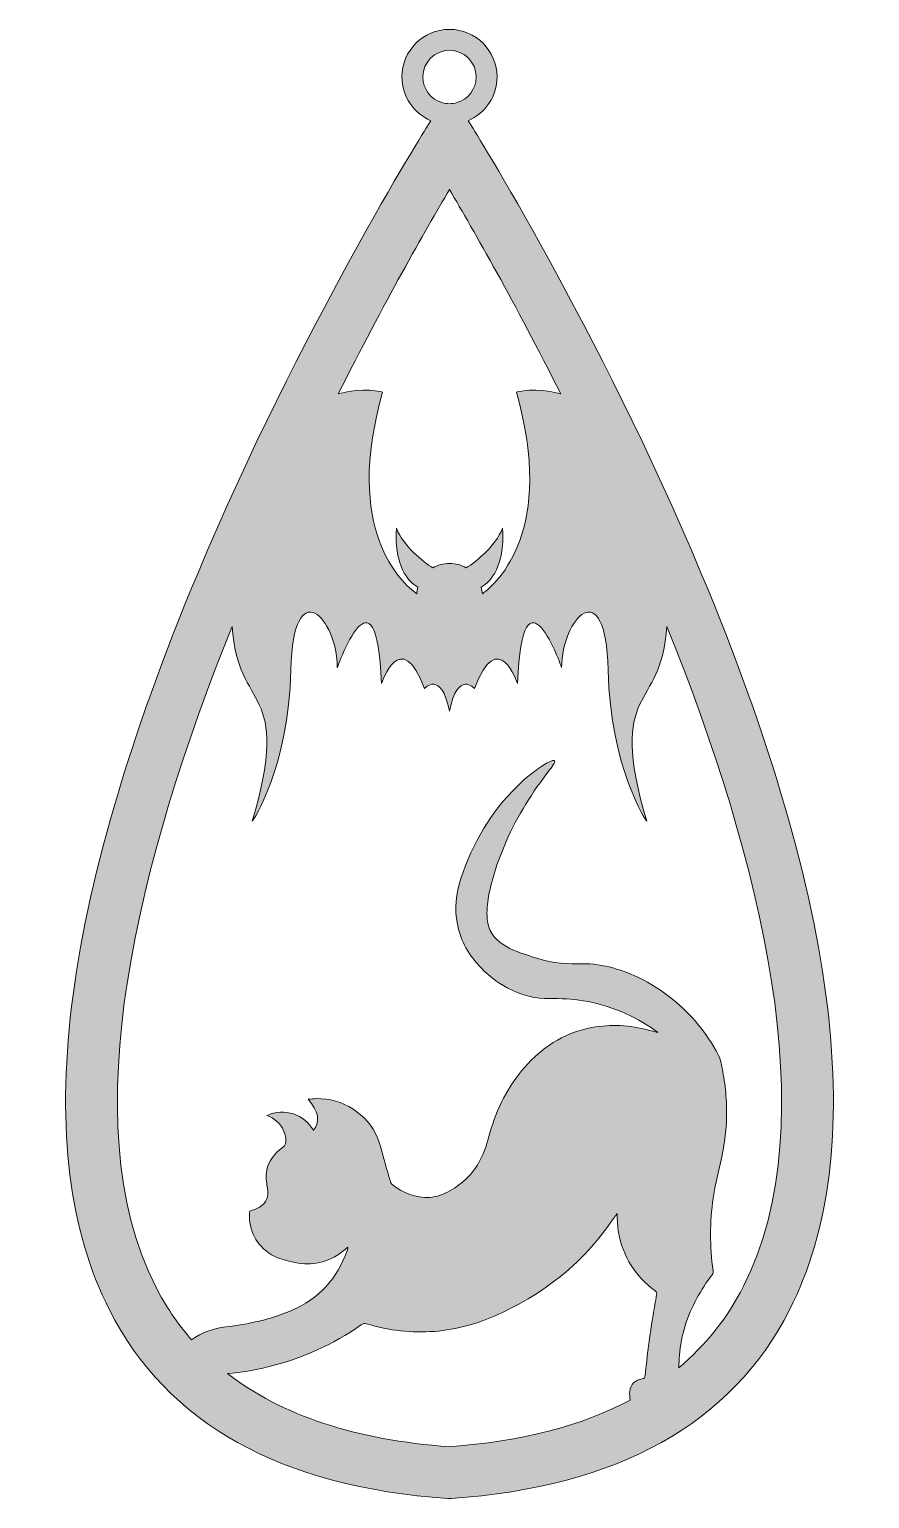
# Model space of a CAD drawing. Extents: x 723 to 2278, y -2859 to -141.
import ezdxf

# ---------------------------------------------------------------- set-up
doc = ezdxf.new("R2010")
doc.units = 0
doc.header["$MEASUREMENT"] = 0
doc.layers.add('Layer 1', color=7, linetype='Continuous')

msp = doc.modelspace()

# ---------------------------------------------------------------- hatches: boundary and pattern name
at = {"layer": 'Layer 1', "true_color": 0x6870b5}
h = msp.add_hatch(color=173, dxfattribs=at)
h.dxf.hatch_style = 2
edge = h.paths.add_edge_path()
edge.add_spline(control_points=[(1965.8, -1146), (1777.1, -695.7), (1543.3, -322.8), (1540.9, -319.2), (1540.9, -319.2), (1535, -309.8), (1535, -309.8), (1566.3, -296.3), (1588.4, -265.2), (1588.4, -228.8), (1588.4, -180.3), (1549, -140.9), (1500.4, -140.9), (1451.8, -140.9), (1412.4, -180.3), (1412.4, -228.8), (1412.4, -265.2), (1434.5, -296.3), (1465.8, -309.8), (1465.8, -309.8), (1459.9, -319.2), (1459.9, -319.2), (1457.6, -322.8), (1223.8, -695.7), (1035.1, -1146), (778.2, -1759.2), (723, -2217.8), (871, -2509.2), (977.9, -2719.6), (1188.5, -2837.1), (1497.1, -2858.4), (1497.1, -2858.4), (1500.4, -2858.6), (1500.4, -2858.6), (1500.4, -2858.6), (1503.8, -2858.4), (1503.8, -2858.4), (1812.3, -2837.1), (2023, -2719.6), (2129.8, -2509.2), (2277.9, -2217.8), (2222.7, -1759.2), (1965.8, -1146)], knot_values=[0, 0, 0, 0, 1, 1, 1, 2, 2, 2, 3, 3, 3, 4, 4, 4, 5, 5, 5, 6, 6, 6, 7, 7, 7, 8, 8, 8, 9, 9, 9, 10, 10, 10, 11, 11, 11, 12, 12, 12, 13, 13, 13, 14, 14, 14, 14], degree=3, periodic=1)
edge = h.paths.add_edge_path()
edge.add_spline(control_points=[(1451.1, -228.8), (1451.1, -201.6), (1473.2, -179.5), (1500.4, -179.5), (1527.7, -179.5), (1549.8, -201.6), (1549.8, -228.8), (1549.8, -251.5), (1534.7, -270.5), (1513.9, -276.4), (1509.6, -277.6), (1505.1, -278.3), (1500.4, -278.3), (1495.7, -278.3), (1491.2, -277.6), (1486.9, -276.4), (1466.2, -270.5), (1451.1, -251.5), (1451.1, -228.8)], knot_values=[0, 0, 0, 0, 1, 1, 1, 2, 2, 2, 3, 3, 3, 4, 4, 4, 5, 5, 5, 6, 6, 6, 6], degree=3, periodic=1)
edge = h.paths.add_edge_path()
edge.add_spline(control_points=[(1500.4, -437.3), (1545.1, -513), (1621.9, -647.4), (1706.4, -814.9), (1660.2, -802.2), (1624.2, -811.7), (1624.2, -811.7), (1696.8, -1066.7), (1589.9, -1163.9), (1561.3, -1184.7), (1561, -1180.5), (1560.2, -1176.4), (1559.1, -1172.5), (1569.5, -1167), (1579.1, -1157.4), (1587.2, -1140.4), (1603.7, -1105.8), (1598.6, -1063.7), (1598.6, -1063.7), (1585.1, -1097.8), (1550.2, -1124.6), (1531.5, -1137.1), (1522.4, -1131.7), (1511.9, -1128.6), (1500.6, -1128.6), (1489.2, -1128.6), (1478.6, -1131.7), (1469.5, -1137.1), (1450.8, -1124.7), (1415.8, -1097.8), (1402.3, -1063.7), (1402.3, -1063.7), (1397.2, -1105.8), (1413.7, -1140.4), (1421.8, -1157.5), (1431.5, -1167.2), (1442, -1172.6), (1440.9, -1176.5), (1440.1, -1180.6), (1439.8, -1184.9), (1411.6, -1164.5), (1303.8, -1067.4), (1376.7, -811.7), (1376.7, -811.7), (1340.7, -802.2), (1294.5, -814.9), (1378.9, -647.4), (1455.7, -513), (1500.4, -437.3)], knot_values=[0, 0, 0, 0, 1, 1, 1, 2, 2, 2, 3, 3, 3, 4, 4, 4, 5, 5, 5, 6, 6, 6, 7, 7, 7, 8, 8, 8, 9, 9, 9, 10, 10, 10, 11, 11, 11, 12, 12, 12, 13, 13, 13, 14, 14, 14, 15, 15, 15, 16, 16, 16, 16], degree=3, periodic=1)
edge = h.paths.add_edge_path()
edge.add_spline(control_points=[(1500.4, -2762.6), (1327.1, -2750.2), (1189.9, -2704.8), (1089.8, -2627.2), (1114.9, -2625.1), (1139.7, -2621), (1164.2, -2615), (1226.8, -2599.8), (1284.4, -2573.9), (1337.2, -2537.1), (1340.2, -2535), (1342.8, -2533.6), (1346.8, -2535), (1367.4, -2541.7), (1388.5, -2545.8), (1409.9, -2548.2), (1451.9, -2552.8), (1493.3, -2549.6), (1534.1, -2538.5), (1569.1, -2529), (1601.6, -2513.8), (1633.2, -2496.3), (1702.2, -2458.1), (1759, -2406.6), (1803.2, -2341.3), (1805.3, -2338.2), (1807.8, -2335.3), (1810.7, -2331.4), (1811, -2343.9), (1811.3, -2355.3), (1813.4, -2366.4), (1821.6, -2411.4), (1844.3, -2447.4), (1881.2, -2474.4), (1883.8, -2476.3), (1884.2, -2478.2), (1883.7, -2481.2), (1881.4, -2493.9), (1879.3, -2506.7), (1877.2, -2519.5), (1871, -2556.5), (1866.2, -2593.7), (1862.5, -2631.1), (1862.1, -2635), (1860.9, -2636.5), (1856.9, -2637), (1844.2, -2638.7), (1835.4, -2647.4), (1834, -2660.2), (1833.4, -2665.8), (1833.9, -2671.1), (1834.9, -2676.3), (1744.9, -2724.2), (1633.3, -2753.1), (1500.4, -2762.6)], knot_values=[0, 0, 0, 0, 1, 1, 1, 2, 2, 2, 3, 3, 3, 4, 4, 4, 5, 5, 5, 6, 6, 6, 7, 7, 7, 8, 8, 8, 9, 9, 9, 10, 10, 10, 11, 11, 11, 12, 12, 12, 13, 13, 13, 14, 14, 14, 15, 15, 15, 16, 16, 16, 17, 17, 17, 18, 18, 18, 18], degree=3, periodic=1)
edge = h.paths.add_edge_path()
edge.add_spline(control_points=[(2044.5, -2465.8), (2014.6, -2524.5), (1974.6, -2574.7), (1924.6, -2616.4), (1924.9, -2608.7), (1925.3, -2601), (1925.9, -2593.4), (1929, -2555.9), (1940.4, -2521), (1958.2, -2488), (1966.5, -2472.8), (1975.9, -2458.2), (1986.5, -2444.4), (1988.3, -2442.1), (1988.7, -2439.9), (1988.2, -2437), (1982.1, -2392.2), (1981.8, -2347.4), (1988.4, -2302.6), (1992.8, -2273.3), (2000.9, -2244.7), (2006.4, -2215.7), (2009.2, -2200.8), (2011.2, -2185.8), (2012.2, -2170.6), (2012.3, -2168.7), (2012.8, -2166.7), (2013.1, -2164.7), (2013.1, -2150.6), (2013.1, -2136.4), (2013.1, -2122.3), (2012.8, -2121.1), (2012.3, -2120), (2012.3, -2118.9), (2011.5, -2103.7), (2009.7, -2088.7), (2006.9, -2073.8), (2004.6, -2061.6), (2003.7, -2049), (1997.8, -2037.7), (1976.7, -1997.6), (1948.4, -1963.4), (1913.2, -1934.8), (1893.7, -1918.9), (1872.7, -1905.7), (1850.3, -1894.9), (1815, -1877.9), (1777.8, -1867.8), (1738.2, -1869.3), (1709, -1870.3), (1680.9, -1865.7), (1653.3, -1856.4), (1634.8, -1850.2), (1616, -1844.7), (1599.6, -1833.6), (1582.9, -1822.3), (1571.8, -1807.3), (1570.2, -1786.5), (1569.2, -1772.3), (1570.2, -1758.3), (1572.8, -1744.3), (1579.3, -1709.2), (1591.2, -1675.8), (1605.3, -1643.1), (1626.1, -1595.1), (1654.1, -1551.4), (1686.2, -1510.2), (1689.1, -1506.5), (1691.6, -1502.5), (1694.1, -1498.5), (1695, -1497.2), (1696.4, -1495.5), (1694.9, -1494), (1693.6, -1492.6), (1691.7, -1493.3), (1690.1, -1493.8), (1685.9, -1495.2), (1682, -1497.2), (1678.2, -1499.4), (1659, -1510.8), (1642.1, -1525.1), (1626.1, -1540.6), (1576.6, -1588.6), (1543.1, -1646.6), (1521.3, -1711.6), (1512.1, -1739.1), (1509.4, -1767.5), (1515.2, -1796.2), (1521.4, -1827.5), (1536.5, -1854.3), (1558.8, -1876.8), (1593.7, -1912), (1634.8, -1933.5), (1685.6, -1933.6), (1706.3, -1933.6), (1727.1, -1934.2), (1747.6, -1937.6), (1796.6, -1945.7), (1841.1, -1964.8), (1881.8, -1993), (1883.2, -1994), (1884.5, -1995.1), (1885.9, -1996.1), (1877.7, -1994.5), (1870, -1992.3), (1862.2, -1990.4), (1827.4, -1982.1), (1792.5, -1980.8), (1757.5, -1988.5), (1709.9, -1999), (1671.3, -2024.7), (1639.5, -2060.9), (1608.5, -2096.2), (1587.7, -2137), (1575.3, -2182.2), (1570.5, -2199.7), (1565.3, -2217.2), (1556.8, -2233.3), (1544, -2257.7), (1524.7, -2275.8), (1500.9, -2289.4), (1489.4, -2295.9), (1477.1, -2300.4), (1463.8, -2301.3), (1437.3, -2303), (1414.7, -2293.5), (1394.3, -2277.4), (1392.5, -2276), (1391.6, -2274.2), (1391, -2272), (1387.4, -2259.2), (1383.7, -2246.4), (1380, -2233.7), (1375.9, -2219.4), (1373.1, -2204.7), (1367.3, -2191.2), (1348.5, -2146.6), (1302.5, -2117.6), (1254.2, -2118.7), (1249.2, -2118.8), (1244.3, -2119.3), (1238.7, -2119.7), (1258.2, -2141.2), (1261.7, -2160.9), (1248.9, -2177.1), (1239.9, -2162.7), (1227.8, -2152.1), (1211.5, -2147), (1195.2, -2141.8), (1179.2, -2143.1), (1162.6, -2149.7), (1164.2, -2150.5), (1164.9, -2150.9), (1165.6, -2151.2), (1184.3, -2159.1), (1194.8, -2173.1), (1197.6, -2193.2), (1198.6, -2200.2), (1197.3, -2204.9), (1191.1, -2209.5), (1176.9, -2220), (1166, -2233.3), (1162.2, -2251.3), (1159.9, -2262.1), (1161.6, -2272.8), (1163.4, -2283.4), (1166.2, -2300.5), (1161.7, -2311.9), (1148.9, -2319.6), (1144.1, -2322.5), (1138.9, -2324.5), (1133.5, -2325.7), (1131.2, -2326.2), (1130.1, -2327.2), (1130.1, -2329.8), (1129.3, -2363.2), (1142.1, -2389.5), (1171, -2407.4), (1180.9, -2413.5), (1192.2, -2415.8), (1203.1, -2419.1), (1234.3, -2428.5), (1264, -2425.3), (1292.1, -2408.7), (1299.3, -2404.5), (1305.7, -2399.1), (1312.2, -2393.4), (1312.8, -2396.2), (1311.5, -2398.2), (1310.8, -2400.2), (1292.8, -2452.1), (1258.4, -2488.9), (1208, -2510.5), (1169.2, -2527.1), (1128.3, -2536), (1086.5, -2540.9), (1063.1, -2543.7), (1042, -2551.6), (1023.2, -2564.6), (997.1, -2535), (974.8, -2502.1), (956.4, -2465.9), (801.6, -2161.1), (925.4, -1673.6), (1098.2, -1245.4), (1108.1, -1405.8), (1210.1, -1351.9), (1135.6, -1605.7), (1135.6, -1605.7), (1202.7, -1508.2), (1206.9, -1325.7), (1211.1, -1143.3), (1292.8, -1230.3), (1292.8, -1321.5), (1292.8, -1321.5), (1365.2, -1116), (1374.6, -1350.9), (1374.6, -1350.9), (1410.3, -1242.9), (1454.3, -1360.3), (1454.3, -1360.3), (1484.7, -1324.7), (1500.4, -1402.3), (1516.2, -1324.7), (1546.6, -1360.3), (1546.6, -1360.3), (1590.6, -1242.9), (1626.3, -1350.9), (1626.3, -1350.9), (1635.7, -1116), (1708, -1321.5), (1708, -1321.5), (1708, -1230.3), (1789.8, -1143.3), (1794, -1325.7), (1798.2, -1508.2), (1865.3, -1605.7), (1865.3, -1605.7), (1790.7, -1351.8), (1892.8, -1405.8), (1902.7, -1245.2), (2075.5, -1673.4), (2199.3, -2160.9), (2044.5, -2465.8)], knot_values=[0, 0, 0, 0, 1, 1, 1, 2, 2, 2, 3, 3, 3, 4, 4, 4, 5, 5, 5, 6, 6, 6, 7, 7, 7, 8, 8, 8, 9, 9, 9, 10, 10, 10, 11, 11, 11, 12, 12, 12, 13, 13, 13, 14, 14, 14, 15, 15, 15, 16, 16, 16, 17, 17, 17, 18, 18, 18, 19, 19, 19, 20, 20, 20, 21, 21, 21, 22, 22, 22, 23, 23, 23, 24, 24, 24, 25, 25, 25, 26, 26, 26, 27, 27, 27, 28, 28, 28, 29, 29, 29, 30, 30, 30, 31, 31, 31, 32, 32, 32, 33, 33, 33, 34, 34, 34, 35, 35, 35, 36, 36, 36, 37, 37, 37, 38, 38, 38, 39, 39, 39, 40, 40, 40, 41, 41, 41, 42, 42, 42, 43, 43, 43, 44, 44, 44, 45, 45, 45, 46, 46, 46, 47, 47, 47, 48, 48, 48, 49, 49, 49, 50, 50, 50, 51, 51, 51, 52, 52, 52, 53, 53, 53, 54, 54, 54, 55, 55, 55, 56, 56, 56, 57, 57, 57, 58, 58, 58, 59, 59, 59, 60, 60, 60, 61, 61, 61, 62, 62, 62, 63, 63, 63, 64, 64, 64, 65, 65, 65, 66, 66, 66, 67, 67, 67, 68, 68, 68, 69, 69, 69, 70, 70, 70, 71, 71, 71, 72, 72, 72, 73, 73, 73, 74, 74, 74, 75, 75, 75, 76, 76, 76, 77, 77, 77, 78, 78, 78, 79, 79, 79, 80, 80, 80, 81, 81, 81, 81], degree=3, periodic=1)

# ---------------------------------------------------------------- linework, layer by layer
at = {"layer": 'Layer 1', "lineweight": 0}
for points, knots in [([(1965.8, -1146), (1777.1, -695.7), (1543.3, -322.8), (1540.9, -319.2), (1540.9, -319.2), (1535, -309.8), (1535, -309.8), (1566.3, -296.3), (1588.4, -265.2), (1588.4, -228.8), (1588.4, -180.3), (1549, -140.9), (1500.4, -140.9), (1451.8, -140.9), (1412.4, -180.3), (1412.4, -228.8), (1412.4, -265.2), (1434.5, -296.3), (1465.8, -309.8), (1465.8, -309.8), (1459.9, -319.2), (1459.9, -319.2), (1457.6, -322.8), (1223.8, -695.7), (1035.1, -1146), (778.2, -1759.2), (723, -2217.8), (871, -2509.2), (977.9, -2719.6), (1188.5, -2837.1), (1497.1, -2858.4), (1497.1, -2858.4), (1500.4, -2858.6), (1500.4, -2858.6), (1500.4, -2858.6), (1503.8, -2858.4), (1503.8, -2858.4), (1812.3, -2837.1), (2023, -2719.6), (2129.8, -2509.2), (2277.9, -2217.8), (2222.7, -1759.2), (1965.8, -1146)], [0, 0, 0, 0, 1, 1, 1, 2, 2, 2, 3, 3, 3, 4, 4, 4, 5, 5, 5, 6, 6, 6, 7, 7, 7, 8, 8, 8, 9, 9, 9, 10, 10, 10, 11, 11, 11, 12, 12, 12, 13, 13, 13, 14, 14, 14, 14]), ([(1451.1, -228.8), (1451.1, -201.6), (1473.2, -179.5), (1500.4, -179.5), (1527.7, -179.5), (1549.8, -201.6), (1549.8, -228.8), (1549.8, -251.5), (1534.7, -270.5), (1513.9, -276.4), (1509.6, -277.6), (1505.1, -278.3), (1500.4, -278.3), (1495.7, -278.3), (1491.2, -277.6), (1486.9, -276.4), (1466.2, -270.5), (1451.1, -251.5), (1451.1, -228.8)], [0, 0, 0, 0, 1, 1, 1, 2, 2, 2, 3, 3, 3, 4, 4, 4, 5, 5, 5, 6, 6, 6, 6]), ([(1500.4, -437.3), (1545.1, -513), (1621.9, -647.4), (1706.4, -814.9), (1660.2, -802.2), (1624.2, -811.7), (1624.2, -811.7), (1696.8, -1066.7), (1589.9, -1163.9), (1561.3, -1184.7), (1561, -1180.5), (1560.2, -1176.4), (1559.1, -1172.5), (1569.5, -1167), (1579.1, -1157.4), (1587.2, -1140.4), (1603.7, -1105.8), (1598.6, -1063.7), (1598.6, -1063.7), (1585.1, -1097.8), (1550.2, -1124.6), (1531.5, -1137.1), (1522.4, -1131.7), (1511.9, -1128.6), (1500.6, -1128.6), (1489.2, -1128.6), (1478.6, -1131.7), (1469.5, -1137.1), (1450.8, -1124.7), (1415.8, -1097.8), (1402.3, -1063.7), (1402.3, -1063.7), (1397.2, -1105.8), (1413.7, -1140.4), (1421.8, -1157.5), (1431.5, -1167.2), (1442, -1172.6), (1440.9, -1176.5), (1440.1, -1180.6), (1439.8, -1184.9), (1411.6, -1164.5), (1303.8, -1067.4), (1376.7, -811.7), (1376.7, -811.7), (1340.7, -802.2), (1294.5, -814.9), (1378.9, -647.4), (1455.7, -513), (1500.4, -437.3)], [0, 0, 0, 0, 1, 1, 1, 2, 2, 2, 3, 3, 3, 4, 4, 4, 5, 5, 5, 6, 6, 6, 7, 7, 7, 8, 8, 8, 9, 9, 9, 10, 10, 10, 11, 11, 11, 12, 12, 12, 13, 13, 13, 14, 14, 14, 15, 15, 15, 16, 16, 16, 16]), ([(2044.5, -2465.8), (2014.6, -2524.5), (1974.6, -2574.7), (1924.6, -2616.4), (1924.9, -2608.7), (1925.3, -2601), (1925.9, -2593.4), (1929, -2555.9), (1940.4, -2521), (1958.2, -2488), (1966.5, -2472.8), (1975.9, -2458.2), (1986.5, -2444.4), (1988.3, -2442.1), (1988.7, -2439.9), (1988.2, -2437), (1982.1, -2392.2), (1981.8, -2347.4), (1988.4, -2302.6), (1992.8, -2273.3), (2000.9, -2244.7), (2006.4, -2215.7), (2009.2, -2200.8), (2011.2, -2185.8), (2012.2, -2170.6), (2012.3, -2168.7), (2012.8, -2166.7), (2013.1, -2164.7), (2013.1, -2150.6), (2013.1, -2136.4), (2013.1, -2122.3), (2012.8, -2121.1), (2012.3, -2120), (2012.3, -2118.9), (2011.5, -2103.7), (2009.7, -2088.7), (2006.9, -2073.8), (2004.6, -2061.6), (2003.7, -2049), (1997.8, -2037.7), (1976.7, -1997.6), (1948.4, -1963.4), (1913.2, -1934.8), (1893.7, -1918.9), (1872.7, -1905.7), (1850.3, -1894.9), (1815, -1877.9), (1777.8, -1867.8), (1738.2, -1869.3), (1709, -1870.3), (1680.9, -1865.7), (1653.3, -1856.4), (1634.8, -1850.2), (1616, -1844.7), (1599.6, -1833.6), (1582.9, -1822.3), (1571.8, -1807.3), (1570.2, -1786.5), (1569.2, -1772.3), (1570.2, -1758.3), (1572.8, -1744.3), (1579.3, -1709.2), (1591.2, -1675.8), (1605.3, -1643.1), (1626.1, -1595.1), (1654.1, -1551.4), (1686.2, -1510.2), (1689.1, -1506.5), (1691.6, -1502.5), (1694.1, -1498.5), (1695, -1497.2), (1696.4, -1495.5), (1694.9, -1494), (1693.6, -1492.6), (1691.7, -1493.3), (1690.1, -1493.8), (1685.9, -1495.2), (1682, -1497.2), (1678.2, -1499.4), (1659, -1510.8), (1642.1, -1525.1), (1626.1, -1540.6), (1576.6, -1588.6), (1543.1, -1646.6), (1521.3, -1711.6), (1512.1, -1739.1), (1509.4, -1767.5), (1515.2, -1796.2), (1521.4, -1827.5), (1536.5, -1854.3), (1558.8, -1876.8), (1593.7, -1912), (1634.8, -1933.5), (1685.6, -1933.6), (1706.3, -1933.6), (1727.1, -1934.2), (1747.6, -1937.6), (1796.6, -1945.7), (1841.1, -1964.8), (1881.8, -1993), (1883.2, -1994), (1884.5, -1995.1), (1885.9, -1996.1), (1877.7, -1994.5), (1870, -1992.3), (1862.2, -1990.4), (1827.4, -1982.1), (1792.5, -1980.8), (1757.5, -1988.5), (1709.9, -1999), (1671.3, -2024.7), (1639.5, -2060.9), (1608.5, -2096.2), (1587.7, -2137), (1575.3, -2182.2), (1570.5, -2199.7), (1565.3, -2217.2), (1556.8, -2233.3), (1544, -2257.7), (1524.7, -2275.8), (1500.9, -2289.4), (1489.4, -2295.9), (1477.1, -2300.4), (1463.8, -2301.3), (1437.3, -2303), (1414.7, -2293.5), (1394.3, -2277.4), (1392.5, -2276), (1391.6, -2274.2), (1391, -2272), (1387.4, -2259.2), (1383.7, -2246.4), (1380, -2233.7), (1375.9, -2219.4), (1373.1, -2204.7), (1367.3, -2191.2), (1348.5, -2146.6), (1302.5, -2117.6), (1254.2, -2118.7), (1249.2, -2118.8), (1244.3, -2119.3), (1238.7, -2119.7), (1258.2, -2141.2), (1261.7, -2160.9), (1248.9, -2177.1), (1239.9, -2162.7), (1227.8, -2152.1), (1211.5, -2147), (1195.2, -2141.8), (1179.2, -2143.1), (1162.6, -2149.7), (1164.2, -2150.5), (1164.9, -2150.9), (1165.6, -2151.2), (1184.3, -2159.1), (1194.8, -2173.1), (1197.6, -2193.2), (1198.6, -2200.2), (1197.3, -2204.9), (1191.1, -2209.5), (1176.9, -2220), (1166, -2233.3), (1162.2, -2251.3), (1159.9, -2262.1), (1161.6, -2272.8), (1163.4, -2283.4), (1166.2, -2300.5), (1161.7, -2311.9), (1148.9, -2319.6), (1144.1, -2322.5), (1138.9, -2324.5), (1133.5, -2325.7), (1131.2, -2326.2), (1130.1, -2327.2), (1130.1, -2329.8), (1129.3, -2363.2), (1142.1, -2389.5), (1171, -2407.4), (1180.9, -2413.5), (1192.2, -2415.8), (1203.1, -2419.1), (1234.3, -2428.5), (1264, -2425.3), (1292.1, -2408.7), (1299.3, -2404.5), (1305.7, -2399.1), (1312.2, -2393.4), (1312.8, -2396.2), (1311.5, -2398.2), (1310.8, -2400.2), (1292.8, -2452.1), (1258.4, -2488.9), (1208, -2510.5), (1169.2, -2527.1), (1128.3, -2536), (1086.5, -2540.9), (1063.1, -2543.7), (1042, -2551.6), (1023.2, -2564.6), (997.1, -2535), (974.8, -2502.1), (956.4, -2465.9), (801.6, -2161.1), (925.4, -1673.6), (1098.2, -1245.4), (1108.1, -1405.8), (1210.1, -1351.9), (1135.6, -1605.7), (1135.6, -1605.7), (1202.7, -1508.2), (1206.9, -1325.7), (1211.1, -1143.3), (1292.8, -1230.3), (1292.8, -1321.5), (1292.8, -1321.5), (1365.2, -1116), (1374.6, -1350.9), (1374.6, -1350.9), (1410.3, -1242.9), (1454.3, -1360.3), (1454.3, -1360.3), (1484.7, -1324.7), (1500.4, -1402.3), (1516.2, -1324.7), (1546.6, -1360.3), (1546.6, -1360.3), (1590.6, -1242.9), (1626.3, -1350.9), (1626.3, -1350.9), (1635.7, -1116), (1708, -1321.5), (1708, -1321.5), (1708, -1230.3), (1789.8, -1143.3), (1794, -1325.7), (1798.2, -1508.2), (1865.3, -1605.7), (1865.3, -1605.7), (1790.7, -1351.8), (1892.8, -1405.8), (1902.7, -1245.2), (2075.5, -1673.4), (2199.3, -2160.9), (2044.5, -2465.8)], [0, 0, 0, 0, 1, 1, 1, 2, 2, 2, 3, 3, 3, 4, 4, 4, 5, 5, 5, 6, 6, 6, 7, 7, 7, 8, 8, 8, 9, 9, 9, 10, 10, 10, 11, 11, 11, 12, 12, 12, 13, 13, 13, 14, 14, 14, 15, 15, 15, 16, 16, 16, 17, 17, 17, 18, 18, 18, 19, 19, 19, 20, 20, 20, 21, 21, 21, 22, 22, 22, 23, 23, 23, 24, 24, 24, 25, 25, 25, 26, 26, 26, 27, 27, 27, 28, 28, 28, 29, 29, 29, 30, 30, 30, 31, 31, 31, 32, 32, 32, 33, 33, 33, 34, 34, 34, 35, 35, 35, 36, 36, 36, 37, 37, 37, 38, 38, 38, 39, 39, 39, 40, 40, 40, 41, 41, 41, 42, 42, 42, 43, 43, 43, 44, 44, 44, 45, 45, 45, 46, 46, 46, 47, 47, 47, 48, 48, 48, 49, 49, 49, 50, 50, 50, 51, 51, 51, 52, 52, 52, 53, 53, 53, 54, 54, 54, 55, 55, 55, 56, 56, 56, 57, 57, 57, 58, 58, 58, 59, 59, 59, 60, 60, 60, 61, 61, 61, 62, 62, 62, 63, 63, 63, 64, 64, 64, 65, 65, 65, 66, 66, 66, 67, 67, 67, 68, 68, 68, 69, 69, 69, 70, 70, 70, 71, 71, 71, 72, 72, 72, 73, 73, 73, 74, 74, 74, 75, 75, 75, 76, 76, 76, 77, 77, 77, 78, 78, 78, 79, 79, 79, 80, 80, 80, 81, 81, 81, 81]), ([(1500.4, -2762.6), (1327.1, -2750.2), (1189.9, -2704.8), (1089.8, -2627.2), (1114.9, -2625.1), (1139.7, -2621), (1164.2, -2615), (1226.8, -2599.8), (1284.4, -2573.9), (1337.2, -2537.1), (1340.2, -2535), (1342.8, -2533.6), (1346.8, -2535), (1367.4, -2541.7), (1388.5, -2545.8), (1409.9, -2548.2), (1451.9, -2552.8), (1493.3, -2549.6), (1534.1, -2538.5), (1569.1, -2529), (1601.6, -2513.8), (1633.2, -2496.3), (1702.2, -2458.1), (1759, -2406.6), (1803.2, -2341.3), (1805.3, -2338.2), (1807.8, -2335.3), (1810.7, -2331.4), (1811, -2343.9), (1811.3, -2355.3), (1813.4, -2366.4), (1821.6, -2411.4), (1844.3, -2447.4), (1881.2, -2474.4), (1883.8, -2476.3), (1884.2, -2478.2), (1883.7, -2481.2), (1881.4, -2493.9), (1879.3, -2506.7), (1877.2, -2519.5), (1871, -2556.5), (1866.2, -2593.7), (1862.5, -2631.1), (1862.1, -2635), (1860.9, -2636.5), (1856.9, -2637), (1844.2, -2638.7), (1835.4, -2647.4), (1834, -2660.2), (1833.4, -2665.8), (1833.9, -2671.1), (1834.9, -2676.3), (1744.9, -2724.2), (1633.3, -2753.1), (1500.4, -2762.6)], [0, 0, 0, 0, 1, 1, 1, 2, 2, 2, 3, 3, 3, 4, 4, 4, 5, 5, 5, 6, 6, 6, 7, 7, 7, 8, 8, 8, 9, 9, 9, 10, 10, 10, 11, 11, 11, 12, 12, 12, 13, 13, 13, 14, 14, 14, 15, 15, 15, 16, 16, 16, 17, 17, 17, 18, 18, 18, 18])]:
    msp.add_open_spline(points, degree=3, knots=knots, dxfattribs=at)

doc.saveas('drawing.dxf')
